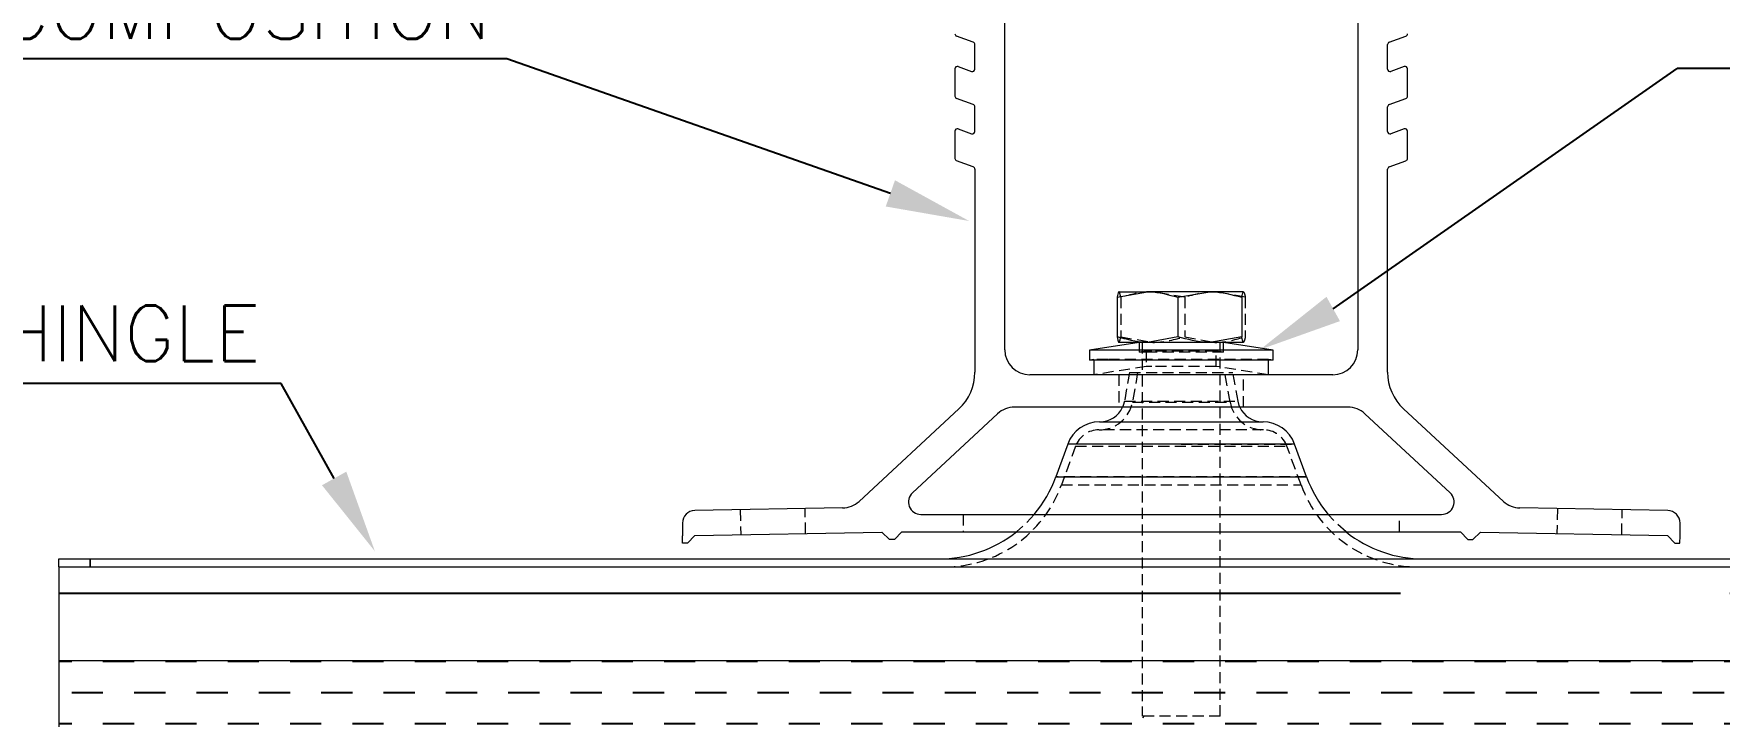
# Model space of a CAD drawing. Header units: millimetres. Extents: x 1522 to 2996, y -37 to 935.
# Drawn here: x 2645.8 to 2839.7, y 321.3 to 399.8 of the extents above; entities that cross this region are included whole.
import ezdxf

# ---------------------------------------------------------------- set-up
doc = ezdxf.new("R2010")
doc.units = ezdxf.units.MM
doc.linetypes.add('HIDDEN', pattern=[1.905, 1.27, -0.635])
doc.styles.get("Standard").update_dxf_attribs({"font": 'simplex.shx'})

msp = doc.modelspace()

# ---------------------------------------------------------------- hatches: boundary and pattern name
at = {"linetype": 'Continuous'}
h = msp.add_hatch(dxfattribs=at)
h.set_pattern_fill('AR-RROOF', scale=114.721786, style=0)
h.set_pattern_definition([(0, (2535.46, -27.33), (252.388, 114.722), [1720.827, -229.444, 573.61, -114.72]), (0, (2688.04, 30.03), (-114.72, 152.58), [344.165, -37.86, 688.33, -86.04]), (0, (2592.825, 70.19), (596.553, 76.864), [917.774, -160.61, 458.887, -114.722])])
h.paths.add_polyline_path([(2648.713, 338.437), (2648.713, 327.682), (2906.837, 327.682), (2906.837, 338.437)], flags=0)
h = msp.add_hatch(dxfattribs=at)
h.set_pattern_fill('DASH', scale=28.680447, style=0)
h.set_pattern_definition([(0, (2535.4646, -27.326), (3.585056, 3.585056), [3.585056, -3.585056])])
h.paths.add_polyline_path([(2648.713, 327.682), (2648.713, 313.342), (2906.837, 313.342), (2906.837, 327.682)], flags=0)

# ---------------------------------------------------------------- linework, layer by layer
at = {"color": 7, "linetype": 'Continuous', "lineweight": 15}
for p, q in [((2757.484, 363.419), (2757.484, 425.684)), ((2798.067, 425.684), (2798.067, 363.419)), ((2753.854, 398.818), (2751.937, 399.516)), ((2801.697, 398.818), (2803.614, 399.516)), ((2754.042, 395.717), (2754.042, 398.549)), ((2801.508, 395.717), (2801.508, 398.549)), ((2751.748, 395.733), (2751.748, 392.615)), ((2752.133, 396.003), (2753.657, 395.448)), ((2803.418, 396.003), (2801.893, 395.448)), ((2803.803, 392.615), (2803.803, 395.733)), ((2753.854, 391.648), (2751.937, 392.346)), ((2801.697, 391.648), (2803.614, 392.346)), ((2754.042, 388.547), (2754.042, 391.379)), ((2801.508, 388.547), (2801.508, 391.379)), ((2751.748, 388.563), (2751.748, 385.445)), ((2752.133, 388.833), (2753.657, 388.278)), ((2803.418, 388.833), (2801.893, 388.278)), ((2803.803, 385.445), (2803.803, 388.563)), ((2753.854, 384.478), (2751.937, 385.176)), ((2754.042, 384.208), (2754.042, 360.83)), ((2801.508, 360.83), (2801.508, 384.208)), ((2801.697, 384.478), (2803.614, 385.176)), ((2770.414, 369.462), (2773.896, 370.102)), ((2770.414, 369.462), (2770.414, 364.917)), ((2770.605, 370.102), (2770.597, 370.097)), ((2770.613, 370.102), (2773.896, 370.102)), ((2781.058, 370.102), (2773.896, 370.102)), ((2777.377, 369.462), (2781.058, 370.102)), ((2777.377, 369.462), (2777.377, 364.917)), ((2784.937, 370.102), (2781.058, 370.102)), ((2784.738, 369.462), (2784.738, 364.917)), ((2784.937, 370.102), (2784.953, 370.059)), ((2777.377, 364.917), (2773.896, 364.277)), ((2784.738, 364.917), (2781.058, 364.277)), ((2772.928, 364.277), (2767.221, 363.373)), ((2767.221, 363.373), (2767.221, 362.225)), ((2768.899, 363.373), (2767.221, 363.373)), ((2788.33, 363.373), (2768.899, 363.373)), ((2770.597, 364.281), (2770.605, 364.277)), ((2773.896, 364.277), (2770.613, 364.277)), ((2781.058, 364.277), (2773.896, 364.277)), ((2784.937, 364.277), (2781.058, 364.277)), ((2788.33, 363.373), (2782.622, 364.277)), ((2784.953, 364.32), (2784.937, 364.277)), ((2784.945, 364.277), (2784.954, 364.281)), ((2788.33, 362.225), (2788.33, 363.373)), ((2768.899, 362.225), (2767.221, 362.225)), ((2767.737, 362.225), (2767.737, 360.551)), ((2788.33, 362.225), (2768.899, 362.225)), ((2787.813, 360.551), (2787.813, 362.225)), ((2795.199, 360.551), (2760.352, 360.551)), ((2796.942, 356.822), (2758.608, 356.822)), ((2752.205, 356.623), (2740.723, 345.985)), ((2756.659, 356.058), (2746.857, 346.975)), ((2768.372, 355.129), (2787.179, 355.129)), ((2808.694, 346.975), (2798.892, 356.058)), ((2814.827, 345.985), (2803.346, 356.623)), ((2764.733, 352.581), (2763.353, 348.79)), ((2792.197, 348.79), (2790.817, 352.581)), ((2738.824, 345.221), (2721.823, 344.924)), ((2833.727, 344.924), (2816.726, 345.221)), ((2720.414, 343.49), (2720.414, 342.031)), ((2747.831, 344.489), (2807.719, 344.489)), ((2835.136, 342.031), (2835.136, 343.49)), ((2720.429, 341.171), (2720.414, 342.031)), ((2721.003, 341.181), (2720.429, 341.171)), ((2721.848, 342.056), (2721.003, 341.181)), ((2721.848, 342.056), (2743.355, 342.432)), ((2744.231, 341.586), (2743.355, 342.432)), ((2744.804, 341.596), (2744.231, 341.586)), ((2745.649, 342.472), (2744.804, 341.596)), ((2745.649, 342.472), (2746.227, 342.482)), ((2746.227, 342.482), (2809.324, 342.482)), ((2809.324, 342.482), (2809.901, 342.472)), ((2809.901, 342.472), (2810.747, 341.596)), ((2810.747, 341.596), (2811.32, 341.586)), ((2811.32, 341.586), (2812.195, 342.432)), ((2812.195, 342.432), (2833.702, 342.056)), ((2833.702, 342.056), (2834.548, 341.181)), ((2834.548, 341.181), (2835.121, 341.171)), ((2835.121, 341.171), (2835.136, 342.031)), ((2648.713, 338.437), (2648.713, 339.355)), ((2648.713, 339.355), (2652.298, 339.355)), ((2652.298, 339.355), (2652.298, 338.437)), ((2652.298, 339.355), (2903.252, 339.355)), ((2648.713, 338.437), (2648.713, 327.682)), ((2648.713, 338.437), (2906.837, 338.437)), ((2652.298, 338.437), (2903.252, 338.437)), ((2648.713, 327.682), (2906.837, 327.682)), ((2648.713, 327.682), (2648.713, 313.342))]:
    msp.add_line(p, q, dxfattribs=at)
at = {"linetype": 'ByBlock', "lineweight": -2}
for p, q in [((2700.208, 396.893), (2601.867, 396.893)), ((2744.324, 381.416), (2700.208, 396.893)), ((2795.253, 368.118), (2834.823, 395.777)), ((2922.37, 395.777), (2834.823, 395.777)), ((2674.248, 359.544), (2544.525, 359.544)), ((2680.358, 348.619), (2674.248, 359.544))]:
    msp.add_line(p, q, dxfattribs=at)
at = {"color": 7, "linetype": 'HIDDEN', "lineweight": 0}
for p, q in [((2770.813, 369.462), (2770.813, 364.917)), ((2778.173, 369.462), (2774.493, 370.102)), ((2778.173, 369.462), (2778.173, 364.917)), ((2785.136, 369.462), (2781.655, 370.102)), ((2785.136, 369.462), (2785.136, 364.917)), ((2770.813, 364.917), (2774.493, 364.277)), ((2778.173, 364.917), (2781.655, 364.277)), ((2772.928, 364.277), (2772.928, 363.129)), ((2773.76, 363.261), (2772.928, 363.129)), ((2773.699, 363.129), (2772.928, 363.129)), ((2773.287, 364.277), (2773.287, 321.256)), ((2782.622, 363.129), (2773.699, 363.129)), ((2774.398, 363.261), (2773.76, 363.261)), ((2773.76, 363.261), (2773.76, 361.504)), ((2781.791, 363.261), (2774.398, 363.261)), ((2782.622, 363.129), (2781.791, 363.261)), ((2781.791, 361.504), (2781.791, 363.261)), ((2782.264, 321.256), (2782.264, 364.277)), ((2782.622, 363.129), (2782.622, 364.277)), ((2767.737, 362.307), (2767.221, 362.225)), ((2769.333, 362.307), (2767.737, 362.307)), ((2767.737, 362.307), (2767.737, 362.225)), ((2773.76, 361.504), (2767.737, 360.551)), ((2787.813, 362.307), (2769.333, 362.307)), ((2771.824, 360.808), (2771.241, 357.499)), ((2771.824, 360.808), (2783.726, 360.808)), ((2772.756, 360.808), (2772.157, 357.411)), ((2774.398, 361.504), (2773.76, 361.504)), ((2781.791, 361.504), (2774.398, 361.504)), ((2787.813, 360.551), (2781.791, 361.504)), ((2783.393, 357.411), (2782.794, 360.808)), ((2784.31, 357.499), (2783.726, 360.808)), ((2788.33, 362.225), (2787.813, 362.307)), ((2787.813, 362.225), (2787.813, 362.307)), ((2770.605, 360.551), (2770.605, 356.822)), ((2784.945, 356.822), (2784.945, 360.551)), ((2771.254, 357.499), (2784.297, 357.499)), ((2772.17, 357.411), (2783.38, 357.411)), ((2787.239, 354.211), (2768.311, 354.211)), ((2765.616, 352.324), (2763.996, 347.873)), ((2765.616, 352.324), (2789.922, 352.324)), ((2777.775, 352.581), (2790.817, 352.581)), ((2791.555, 347.873), (2789.934, 352.324)), ((2792.197, 348.79), (2763.353, 348.79)), ((2764.008, 347.873), (2791.542, 347.873)), ((2734.573, 342.278), (2734.523, 345.146)), ((2821.028, 345.146), (2820.978, 342.278)), ((2727.067, 345.015), (2727.117, 342.148)), ((2752.68, 344.489), (2752.68, 342.482)), ((2802.871, 342.482), (2802.871, 344.489)), ((2828.433, 342.148), (2828.483, 345.015)), ((2652.298, 338.437), (2652.298, 339.355)), ((2782.264, 321.256), (2773.287, 321.256)), ((2773.482, 321.273), (2773.312, 321.07))]:
    msp.add_line(p, q, dxfattribs=at)
at = {"color": 8, "linetype": 'Continuous', "lineweight": 15}
for p, q in [((2790.817, 352.581), (2764.733, 352.581)), ((2763.353, 348.79), (2777.775, 348.79)), ((2777.775, 348.79), (2792.197, 348.79))]:
    msp.add_line(p, q, dxfattribs=at)
at = {"color": 7, "linetype": 'HIDDEN', "lineweight": 0, "flags": 128}
for points in [[(2771.241, 357.499), (2771.111, 357.016), (2771.033, 356.822)], [(2784.518, 356.822), (2784.439, 357.016), (2784.31, 357.499)], [(2760.873, 344.489), (2759.794, 343.336), (2758.817, 342.482)], [(2796.734, 342.482), (2795.756, 343.336), (2794.677, 344.489)]]:
    msp.add_lwpolyline(points, dxfattribs=at)
at = {"color": 7, "linetype": 'Continuous', "lineweight": 15}
for centre, radius, start, end in [((2752.035, 399.785), 0.287, 180, 250), ((2803.516, 399.785), 0.287, 290, 0), ((2753.755, 398.549), 0.287, 0, 70), ((2801.795, 398.549), 0.287, 110, 180), ((2752.035, 395.733), 0.287, 70, 180), ((2753.755, 395.717), 0.287, 250, 0), ((2801.795, 395.717), 0.287, 180, 290), ((2803.516, 395.733), 0.287, 0, 110), ((2752.035, 392.615), 0.287, 180, 250), ((2753.755, 391.379), 0.287, 0, 70), ((2801.795, 391.379), 0.287, 110, 180), ((2803.516, 392.615), 0.287, 290, 0), ((2752.035, 388.563), 0.287, 70, 180), ((2753.755, 388.547), 0.287, 250, 0), ((2801.795, 388.547), 0.287, 180, 290), ((2803.516, 388.563), 0.287, 0, 110), ((2752.035, 385.445), 0.287, 180, 250), ((2753.755, 384.208), 0.287, 0, 70), ((2801.795, 384.208), 0.287, 110, 180), ((2803.516, 385.445), 0.287, 290, 0), ((2760.352, 363.419), 2.868, 180, 270), ((2795.199, 363.419), 2.868, 270, 0), ((2748.306, 360.83), 5.736, 312.81681, 0), ((2807.244, 360.83), 5.736, 180, 227.18319), ((2758.608, 353.954), 2.868, 90, 132.81681), ((2768.416, 357.997), 2.868, 270, 335.81434), ((2787.134, 357.997), 2.868, 204.18566, 270), ((2796.942, 353.954), 2.868, 47.18319, 90), ((2768.372, 351.257), 3.872, 90, 160), ((2787.179, 351.257), 3.872, 20, 90), ((2749.878, 353.695), 14.34, 320.06345, 340), ((2805.673, 353.695), 14.34, 200, 219.93655), ((2738.774, 348.088), 2.868, 271, 312.81681), ((2747.831, 345.924), 1.434, 132.81681, 270), ((2807.719, 345.924), 1.434, 270, 47.18319), ((2816.776, 348.088), 2.868, 227.18319, 269), ((2721.848, 343.49), 1.434, 91, 180), ((2833.702, 343.49), 1.434, 0, 89), ((2749.878, 353.695), 14.34, 270, 308.56155), ((2805.673, 353.695), 14.34, 231.43845, 270)]:
    msp.add_arc(centre, radius, start, end, dxfattribs=at)
at = {"color": 7, "linetype": 'HIDDEN', "lineweight": 0}
for centre, radius, start, end in [((2768.344, 358.083), 3.872, 270, 350), ((2787.206, 358.083), 3.872, 190, 270), ((2768.311, 351.343), 2.868, 90, 160), ((2787.239, 351.343), 2.868, 20, 90), ((2750.521, 352.777), 14.34, 270, 340), ((2805.03, 352.777), 14.34, 200, 270)]:
    msp.add_arc(centre, radius, start, end, dxfattribs=at)
at = {"color": 7, "linetype": 'Continuous', "lineweight": 15}
for points, knots in [([(2770.613, 370.102), (2770.599, 370.096), (2770.531, 370.067), (2770.466, 369.727), (2770.414, 369.462)], [0, 0, 0, 0, 0.22186884, 1, 1, 1, 1]), ([(2773.896, 370.102), (2773.978, 370.102), (2775.154, 370.092), (2776.306, 369.766), (2777.377, 369.462)], [0, 0, 0, 0, 0.0702135, 1, 1, 1, 1]), ([(2781.058, 370.102), (2781.145, 370.102), (2782.388, 370.092), (2783.606, 369.766), (2784.738, 369.462)], [0, 0, 0, 0, 0.0702135, 1, 1, 1, 1]), ([(2784.738, 369.462), (2784.789, 369.727), (2784.855, 370.067), (2784.922, 370.096), (2784.937, 370.102)], [0, 0, 0, 0, 0.7781311, 1, 1, 1, 1]), ([(2773.896, 364.277), (2773.813, 364.277), (2772.638, 364.286), (2771.486, 364.613), (2770.414, 364.917)], [0, 0, 0, 0, 0.07021417, 1, 1, 1, 1]), ([(2770.414, 364.917), (2770.466, 364.652), (2770.531, 364.312), (2770.599, 364.283), (2770.613, 364.277)], [0, 0, 0, 0, 0.77813116, 1, 1, 1, 1]), ([(2781.058, 364.277), (2780.97, 364.277), (2779.728, 364.286), (2778.51, 364.613), (2777.377, 364.917)], [0, 0, 0, 0, 0.0702137, 1, 1, 1, 1]), ([(2784.937, 364.277), (2784.922, 364.283), (2784.855, 364.312), (2784.789, 364.652), (2784.738, 364.917)], [0, 0, 0, 0, 0.2218689, 1, 1, 1, 1])]:
    msp.add_open_spline(points, degree=3, knots=knots, dxfattribs=at)
at = {"color": 7, "linetype": 'HIDDEN', "lineweight": 0}
for points, knots in [([(2770.813, 369.462), (2770.8, 369.537), (2770.735, 369.915), (2770.668, 370.019), (2770.613, 370.102)], [0, 0, 0, 0, 0.1982746, 1, 1, 1, 1]), ([(2774.493, 370.102), (2774.406, 370.102), (2773.163, 370.092), (2771.945, 369.766), (2770.813, 369.462)], [0, 0, 0, 0, 0.0702135, 1, 1, 1, 1]), ([(2781.655, 370.102), (2781.572, 370.102), (2780.397, 370.092), (2779.245, 369.766), (2778.173, 369.462)], [0, 0, 0, 0, 0.070214, 1, 1, 1, 1]), ([(2784.953, 370.059), (2785.002, 369.983), (2785.064, 369.886), (2785.123, 369.537), (2785.136, 369.462)], [0, 0, 0, 0, 0.78407085, 1, 1, 1, 1]), ([(2770.613, 364.277), (2770.668, 364.36), (2770.735, 364.464), (2770.8, 364.842), (2770.813, 364.917)], [0, 0, 0, 0, 0.8017249, 1, 1, 1, 1]), ([(2774.493, 364.277), (2774.58, 364.277), (2775.823, 364.286), (2777.041, 364.613), (2778.173, 364.917)], [0, 0, 0, 0, 0.0702135, 1, 1, 1, 1]), ([(2781.655, 364.277), (2781.737, 364.277), (2782.913, 364.286), (2784.065, 364.613), (2785.136, 364.917)], [0, 0, 0, 0, 0.07021376, 1, 1, 1, 1]), ([(2785.136, 364.917), (2785.123, 364.842), (2785.064, 364.493), (2785.002, 364.396), (2784.953, 364.32)], [0, 0, 0, 0, 0.2158733, 1, 1, 1, 1])]:
    msp.add_open_spline(points, degree=3, knots=knots, dxfattribs=at)
at = {"lineweight": 15}
for points in [[(2744.854, 382.925), (2753.383, 378.237), (2743.794, 379.906)], [(2796.03, 366.719), (2786.862, 363.454), (2794.476, 369.516)], [(2681.755, 349.4), (2685.045, 340.241), (2678.962, 347.838)]]:
    msp.add_solid(points, dxfattribs=at)

# ---------------------------------------------------------------- texts
at = {"lineweight": 15, "char_height": 6.4, "attachment_point": 3}
for s, insert in [('{BASE, COMPOSITION}', (2698.349, 405.61)), ('{FLASHING, COMP SHINGLE}', (2671.87, 368.52))]:
    msp.add_mtext(s, dxfattribs=dict(at, insert=insert))

doc.saveas('drawing.dxf')
